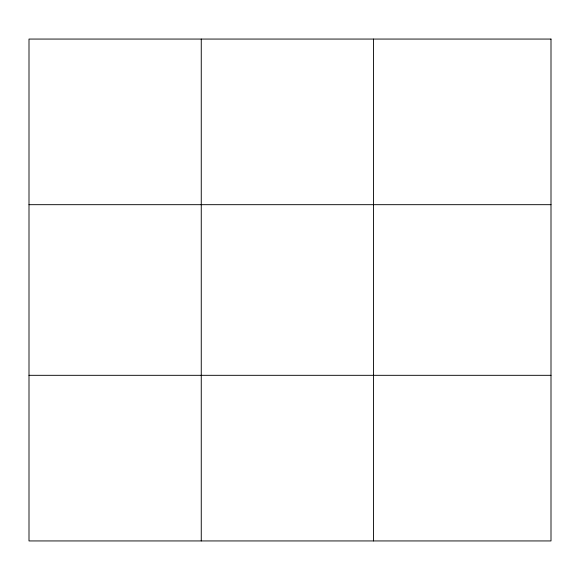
<?xml version="1.0" encoding="UTF-8"?>
<svg xmlns="http://www.w3.org/2000/svg" width="580" height="580" viewBox="0 0 580 580"><rect width="100%" height="100%" fill="white"/><g stroke="black" fill="none" stroke-linecap="round" stroke-linejoin="round"><path stroke-width="0.87" d="M201.26 540.937L201.26 39.063M373.52 540.937L373.52 39.063M29 204.682L551 204.682M29 375.318L551 375.318M551 39.063L551 540.937L29 540.937L29 39.063L551 39.063"/></g></svg>
